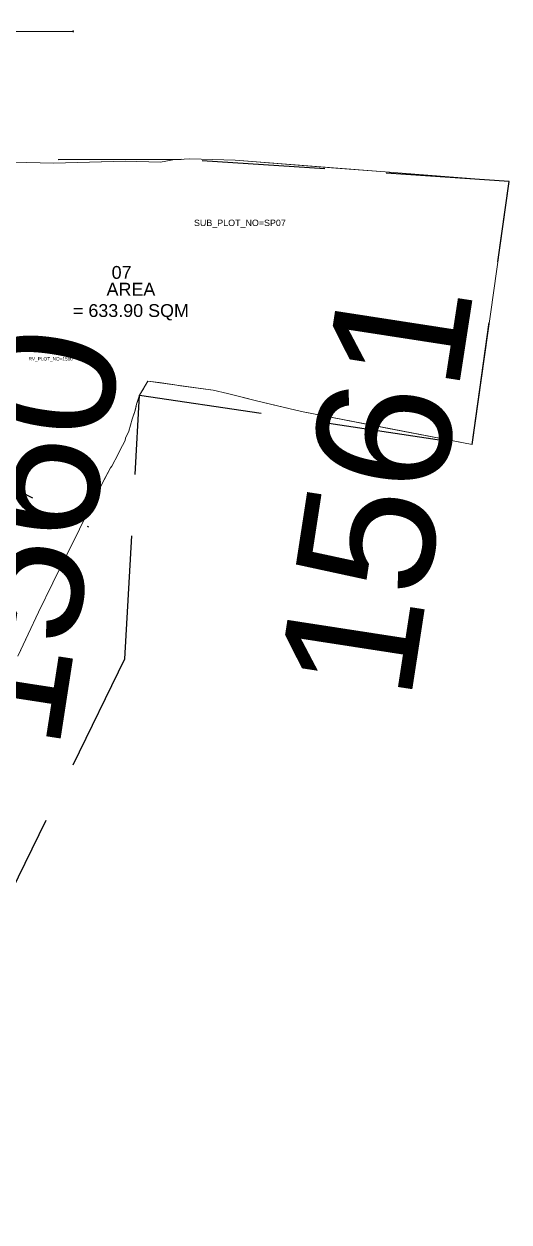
# Model space of a CAD drawing. Header units: metres. Extents: x 205125 to 205418, y -20654 to -20451.
# Drawn here: x 205388.9 to 205417.8, y -20555.1 to -20483.9 of the extents above; entities that cross this region are included whole.
import ezdxf

# ---------------------------------------------------------------- set-up
doc = ezdxf.new("R2010")
doc.units = ezdxf.units.M
doc.header["$MEASUREMENT"] = 0
doc.header["$PDMODE"] = 2
doc.linetypes.add('BORDER2', pattern=[0.875, 0.25, -0.125, 0.25, -0.125, 0, -0.125])
doc.linetypes.add('CONTINULUS', pattern=[0])
doc.layers.get('0').update_dxf_attribs({"lineweight": 5})
doc.layers.get('Defpoints').update_dxf_attribs({"lineweight": 5})
for name, color, linetype, lineweight in [('A-0-g', 7, 'Continuous', 5), ('ACCESS_ROAD', 7, 'Continuous', 5), ('LAND_BOUNDARY', 7, 'Continuous', 5), ('Layer1', 7, 'Continuous', 5), ('SUB_PLOT_7', 7, 'Continuous', 5), ('SUB_PLOT_7_RV_PLOT_2', 7, 'Continuous', 5)]:
    doc.layers.add(name, color=color, linetype=linetype, lineweight=lineweight)
doc.styles.add('Arial', font='swissl.ttf')
doc.styles.add('style2', font='arial.ttf', dxfattribs={"height": 0.3})
doc.dimstyles.new('INT DIM', dxfattribs={"dimtxt": 0.3, "dimasz": 0.1, "dimexe": 0.18, "dimexo": 0.0625, "dimgap": 0.09, "dimtad": 0, "dimzin": 0, "dimdsep": 46, "dimtxsty": 'style2', "dimblk": 'OPEN90', "dimcen": 0.09, "dimse1": 1, "dimse2": 1, "dimclrd": 250, "dimclrt": 256, "dimadec": 0, "dimazin": 0, "dimtfac": 1, "dimtofl": 0, "dimtmove": 0, "dimatfit": 3, "dimfxl": 1, "dimtolj": 1, "dimtzin": 0, "dimlwd": -1, "dimarcsym": 0})

# ---------------------------------------------------------------- blocks, each defined once
blk = doc.blocks.new('sdfd')
at = {"color": 241, "linetype": 'BORDER2', "lineweight": 25, "ltscale": 2}
for points in [[(205527.6466, -20581.7801), (205527.8343, -20582.1166), (205527.8411, -20582.5993), (205528.2898, -20583.7799), (205528.3741, -20585.302), (205530.5586, -20586.253), (205531.0706, -20586.7057), (205532.0385, -20586.9982), (205532.3994, -20587.0503), (205532.9406, -20587.5353), (205533.4083, -20587.9416), (205534.5824, -20588.3073), (205535.6493, -20588.2023), (205535.6577, -20589.5695), (205536.7368, -20589.5542)], [(205536.3937, -20586.1949), (205535.5678, -20586.6509), (205535.0273, -20588.2635)], [(205536.7368, -20589.5542), (205536.622, -20588.224), (205536.4845, -20587.3562), (205536.3937, -20586.1949)]]:
    blk.add_lwpolyline(points, dxfattribs=at)
at = {"linetype": 'BORDER2', "lineweight": 25, "ltscale": 500, "char_height": 0.54475, "width": 8.462144, "attachment_point": 2, "style": 'Arial'}
for s, insert in [('1560', (205535.0112, -20587.5535)), ('1561', (205535.4272, -20588.9356))]:
    blk.add_mtext(s, dxfattribs=dict(at, insert=insert))
blk = doc.blocks.new('_Open90')
at = {"layer": 'A-0-g', "color": 0, "lineweight": -2}
for p, q in [((0, 0), (-1, 0)), ((-0.5, 0.5), (0, 0)), ((0, 0), (-0.5, -0.5))]:
    blk.add_line(p, q, dxfattribs=at)
blk = doc.blocks.new('*D258')
at = {"layer": 'ACCESS_ROAD', "color": 250, "ltscale": 0.05, "transparency": 16777216}
for p, q in [((205377.972, -20484.345), (205384.495, -20484.345)), ((205391.783, -20484.345), (205385.26, -20484.345))]:
    blk.add_line(p, q, dxfattribs=at)
at = {"layer": 'Defpoints', "color": 0, "linetype": 'CONTINULUS', "ltscale": 0.05, "transparency": 16777216}
for p in [(205391.883, -20483.901), (205377.872, -20484.268), (205391.883, -20484.345)]:
    blk.add_point(p, dxfattribs=at)
at = {"layer": 'ACCESS_ROAD', "color": 250, "linetype": 'CONTINULUS', "ltscale": 0.05, "transparency": 16777216, "xscale": 0.1, "yscale": 0.1, "zscale": 0.1, "rotation": 180}
blk.add_blockref('_Open90', (205377.872, -20484.345), dxfattribs=at)
at = {"layer": 'ACCESS_ROAD', "color": 250, "linetype": 'CONTINULUS', "ltscale": 0.05, "transparency": 16777216, "xscale": 0.1, "yscale": 0.1, "zscale": 0.1}
blk.add_blockref('_Open90', (205391.883, -20484.345), dxfattribs=at)
at = {"layer": 'ACCESS_ROAD', "linetype": 'CONTINULUS', "ltscale": 0.05, "transparency": 16777216, "insert": (205384.878, -20484.345), "char_height": 0.2, "attachment_point": 5, "style": 'Arial'}
blk.add_mtext('\\A1;14.01', dxfattribs=at)

msp = doc.modelspace()

# ---------------------------------------------------------------- linework, layer by layer
at = {"layer": 'LAND_BOUNDARY', "color": 7, "ltscale": 2}
msp.add_lwpolyline([(205388.278, -20492.111), (205390.691, -20492.174), (205394.955, -20492.061), (205397.052, -20492.104), (205397.78, -20491.972), (205398.787, -20491.916), (205401.484, -20492), (205417.773, -20493.254), (205415.586, -20508.892), (205405.427, -20506.935), (205402.756, -20506.3), (205401.033, -20505.859), (205400.181, -20505.668), (205396.302, -20505.118), (205395.798, -20505.96), (205395.628, -20506.493), (205395.521, -20506.92), (205395.354, -20507.374), (205395.169, -20508.093), (205394.968, -20508.51), (205394.941, -20508.65), (205394.637, -20509.239), (205394.527, -20509.452), (205394.159, -20510.165), (205394.08, -20510.269), (205393.516, -20511.326), (205392.795, -20512.775), (205392.225, -20513.921), (205391.25, -20515.88), (205390.636, -20517.114), (205389.786, -20518.857), (205388.573, -20521.457)], dxfattribs=at)
at = {"layer": 'SUB_PLOT_7', "color": 10, "ltscale": 0.5}
msp.add_lwpolyline([(205388.278, -20492.111), (205390.691, -20492.174), (205392.823, -20492.118), (205394.955, -20492.061), (205397.052, -20492.104), (205397.78, -20491.972), (205398.787, -20491.916), (205400.136, -20491.958), (205401.484, -20492), (205402.965, -20492.114), (205404.969, -20492.269), (205407.469, -20492.461), (205410.398, -20492.687), (205412.933, -20492.882), (205415.222, -20493.058), (205417.773, -20493.254), (205415.586, -20508.892), (205410.507, -20507.914), (205405.427, -20506.935), (205404.092, -20506.618), (205402.756, -20506.3), (205401.895, -20506.08), (205401.033, -20505.859), (205400.181, -20505.668), (205398.242, -20505.393), (205397.784, -20505.328), (205396.968, -20505.213), (205396.302, -20505.118), (205396.159, -20505.357), (205396.05, -20505.539), (205395.798, -20505.96), (205395.713, -20506.227), (205395.628, -20506.493), (205395.575, -20506.707), (205395.521, -20506.92), (205395.438, -20507.147), (205395.354, -20507.374), (205395.262, -20507.734), (205395.169, -20508.093), (205394.968, -20508.51), (205394.941, -20508.65), (205394.789, -20508.945), (205394.527, -20509.452), (205394.159, -20510.165), (205394.08, -20510.269), (205393.798, -20510.798), (205393.516, -20511.326), (205393.156, -20512.051), (205392.225, -20513.921), (205390.636, -20517.114), (205389.786, -20518.857), (205389.18, -20520.157), (205388.611, -20521.376)], dxfattribs=at)
at = {"layer": 'SUB_PLOT_7_RV_PLOT_2', "color": 1, "ltscale": 0.5}
msp.add_lwpolyline([(205388.278, -20492.111), (205390.691, -20492.174), (205392.823, -20492.118), (205394.955, -20492.061), (205397.052, -20492.104), (205397.78, -20491.972), (205398.787, -20491.916), (205400.136, -20491.958), (205401.484, -20492), (205402.965, -20492.114), (205404.969, -20492.269), (205407.469, -20492.461), (205410.398, -20492.686), (205412.933, -20492.882), (205415.222, -20493.058), (205417.773, -20493.254), (205415.586, -20508.892), (205410.507, -20507.914), (205405.427, -20506.935), (205404.092, -20506.618), (205402.756, -20506.3), (205401.895, -20506.08), (205401.033, -20505.859), (205400.181, -20505.668), (205398.242, -20505.393), (205397.784, -20505.328), (205396.968, -20505.213), (205396.302, -20505.118), (205396.159, -20505.357), (205396.05, -20505.539), (205395.798, -20505.96), (205395.713, -20506.227), (205395.628, -20506.493), (205395.575, -20506.707), (205395.521, -20506.92), (205395.438, -20507.147), (205395.354, -20507.374), (205395.262, -20507.734), (205395.169, -20508.093), (205394.968, -20508.51), (205394.941, -20508.65), (205394.789, -20508.945), (205394.527, -20509.452), (205394.159, -20510.165), (205394.08, -20510.269), (205393.798, -20510.798), (205393.516, -20511.326), (205393.156, -20512.051), (205392.225, -20513.921), (205390.636, -20517.114), (205389.786, -20518.857), (205389.18, -20520.157), (205388.611, -20521.376)], dxfattribs=at)

# ---------------------------------------------------------------- block references
at = {"layer": 'Layer1', "color": 3, "xscale": 14.63079577654657, "yscale": 14.63079577654657, "zscale": 14.63079577654657, "rotation": 81.22160212606701}
msp.add_blockref('sdfd', (-551228.378, -2946459.856), dxfattribs=at)

# ---------------------------------------------------------------- texts
at = {"linetype": 'ByBlock', "char_height": 0.762, "attachment_point": 5, "style": 'Arial'}
for s, insert, width in [('07', (205394.733, -20498.668), 2.07962), ('AREA \\P= 633.90 SQM ', (205395.288, -20500.399), 8.97258)]:
    msp.add_mtext(s, dxfattribs=dict(at, insert=insert, width=width))
at = {"layer": 'SUB_PLOT_7', "color": 10, "ltscale": 0.5, "insert": (205399.039, -20495.529), "char_height": 0.3791, "attachment_point": 1, "style": 'Arial'}
msp.add_mtext_dynamic_manual_height_columns('SUB_PLOT_NO=SP07', width=5.65873, gutter_width=1, heights=[0], dxfattribs=at)
at = {"layer": 'SUB_PLOT_7_RV_PLOT_2', "color": 1, "ltscale": 0.5, "insert": (205389.203, -20503.696), "char_height": 0.2, "attachment_point": 1, "style": 'Arial'}
msp.add_mtext_dynamic_manual_height_columns('RV_PLOT_NO=1560', width=5.65873, gutter_width=1, heights=[0], dxfattribs=at)

# ---------------------------------------------------------------- dimensions: what is measured, and where the dimension line sits
at = {"layer": 'ACCESS_ROAD', "color": 1, "linetype": 'CONTINULUS', "ltscale": 0.05}
dim = msp.add_linear_dim(base=(205391.883, -20484.345), p1=(205377.872, -20484.268), p2=(205391.883, -20483.901), dimstyle='INT DIM', override={"dimtxt": 0.2, "dimtxsty": 'Arial'}, dxfattribs=at)
dim.commit()
dim.dimension.update_dxf_attribs({"geometry": '*D258', "text_midpoint": (205384.878, -20484.345)})

doc.saveas('drawing.dxf')
